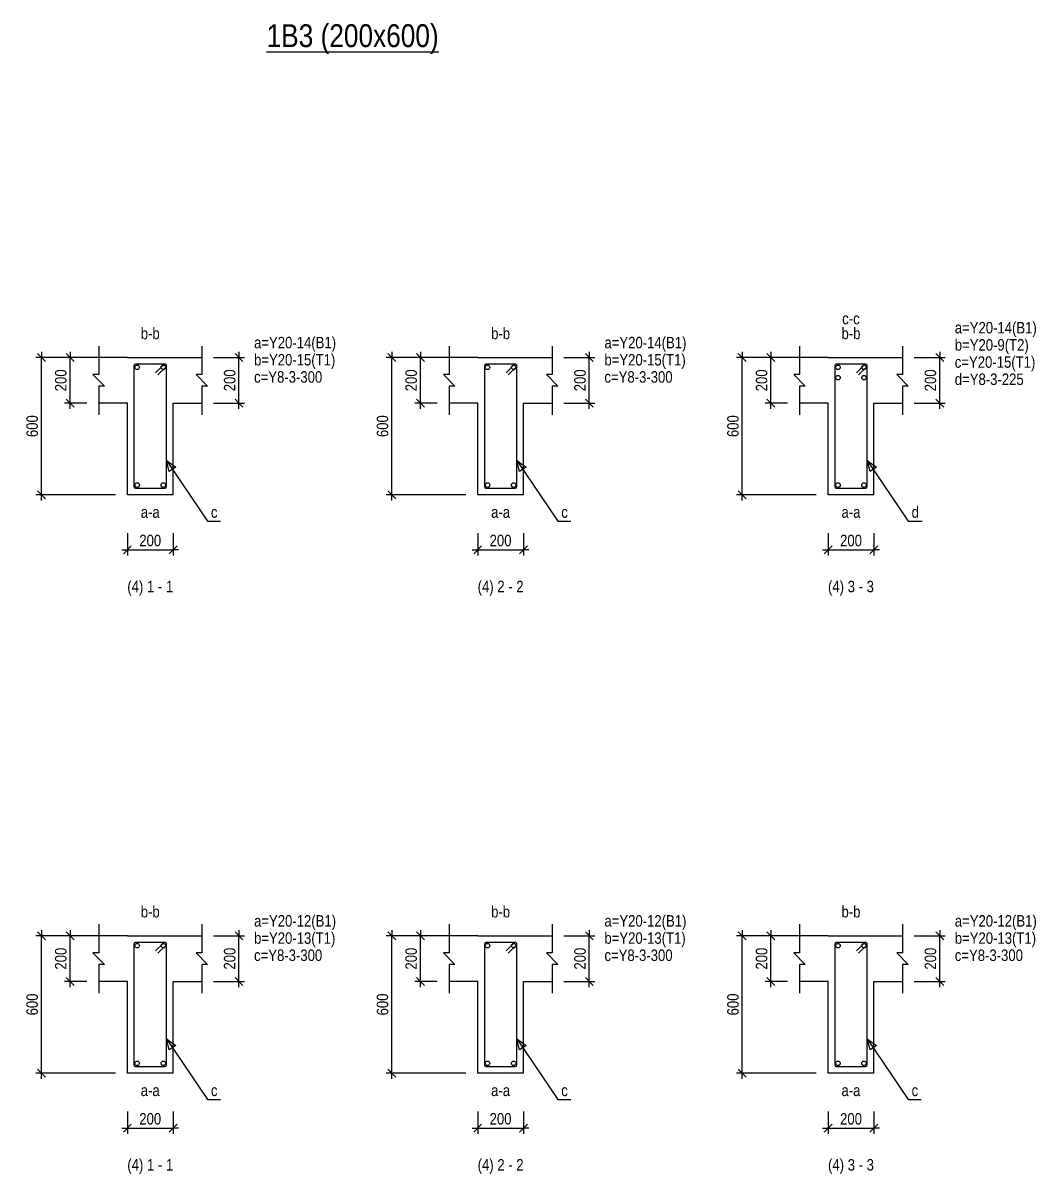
# Model space of a CAD drawing. Extents: x 0 to 206258, y -403073 to 0.
# Drawn here: x 58899 to 67747, y -204444 to -194394 of the extents above; entities that cross this region are included whole.
import ezdxf
from ezdxf.enums import TextEntityAlignment as Align

# ---------------------------------------------------------------- set-up
doc = ezdxf.new("R2010")
doc.units = 0
doc.header["$LTSCALE"] = 1000
for name, color, linetype, true_color in [('Beam Label(D)', 94, 'Continuous', 0x008100), ('Beam Line(D)', 112, 'Continuous', 0x00bd5e), ('Link Label', 94, 'Continuous', 0x008100)]:
    doc.layers.add(name, color=color, linetype=linetype, true_color=true_color)
for name, color, linetype in [('Break Line', 5, 'Continuous'), ('Dimension Line', 5, 'Continuous'), ('Leader Line', 5, 'Continuous'), ('Link Line', 3, 'Continuous'), ('Rebar Label', 6, 'Continuous'), ('Rebar Line', 7, 'Continuous'), ('Section Label', 1, 'Continuous'), ('Top Rebar Label', 6, 'Continuous')]:
    doc.layers.add(name, color=color, linetype=linetype)
doc.styles.add('Beam Label(D)', font='ARIALN.TTF', dxfattribs={"height": 200})
doc.styles.add('Dimension Text', font='ARIALN.TTF', dxfattribs={"height": 100})
doc.styles.add('Link Label', font='ARIALN.TTF', dxfattribs={"height": 100})
doc.styles.add('Rebar Label', font='ARIALN.TTF', dxfattribs={"height": 100})
doc.styles.add('Section Label', font='ARIALN.TTF', dxfattribs={"height": 100})
doc.styles.add('Top Rebar Label', font='ARIALN.TTF', dxfattribs={"height": 100})
doc.dimstyles.new('BEAM', dxfattribs={"dimtxt": 100, "dimasz": 30, "dimexe": 48.3, "dimexo": 103.5, "dimgap": 30, "dimtad": 1, "dimtoh": 1, "dimdec": 1, "dimlfac": 0.5, "dimdsep": 46, "dimtxsty": 'Dimension Text', "dimblk": 'PCDIM_TICK', "dimcen": 0.09, "dimclrd": 5, "dimclre": 5, "dimclrt": 5, "dimadec": 1, "dimazin": 0, "dimtp": 1, "dimtm": 1, "dimtfac": 1, "dimtdec": 4, "dimtofl": 0, "dimtmove": 0, "dimatfit": 3, "dimfxl": 1, "dimtolj": 1, "dimtzin": 0, "dimarcsym": 0})

# ---------------------------------------------------------------- blocks, each defined once
blk = doc.blocks.new('PCDIM_TICK')
at = {"layer": 'Dimension Line', "color": 0, "transparency": 33554687}
for p, q in [((1.15, 1.15), (-1.15, -1.15)), ((1.61, 0), (0, 0))]:
    blk.add_line(p, q, dxfattribs=at)
blk = doc.blocks.new('*U2755')
at = {"layer": 'Dimension Line', "color": 5, "true_color": 0x0000ff, "transparency": 16777216}
for p, q in [((60564, -197314), (60833, -197314)), ((60785, -197714), (60785, -197314)), ((60564, -197714), (60833, -197714))]:
    blk.add_line(p, q, dxfattribs=at)
at = {"layer": 'Dimension Line', "color": 5, "true_color": 0x0000ff, "transparency": 16777216, "xscale": 30, "yscale": 30}
for p, rotation in [((60785, -197314), 89.99999999999447), ((60785, -197714), 269.9999999999834)]:
    blk.add_blockref('PCDIM_TICK', p, dxfattribs=dict(at, rotation=rotation))
at = {"layer": 'Dimension Line', "color": 5, "true_color": 0x0000ff, "transparency": 16777216, "insert": (60755, -197514), "char_height": 100, "width": 182.77, "attachment_point": 8, "rotation": 90, "style": 'Dimension Text'}
blk.add_mtext('200', dxfattribs=at)
blk = doc.blocks.new('*U2756')
at = {"layer": 'Dimension Line', "color": 5, "true_color": 0x0000ff, "transparency": 16777216}
for p, q in [((59457, -197314), (59262, -197314)), ((59310, -197714), (59310, -197314)), ((59457, -197714), (59262, -197714))]:
    blk.add_line(p, q, dxfattribs=at)
at = {"layer": 'Dimension Line', "color": 5, "true_color": 0x0000ff, "transparency": 16777216, "xscale": 30, "yscale": 30}
for p, rotation in [((59310, -197314), 89.99999999999447), ((59310, -197714), 269.9999999999834)]:
    blk.add_blockref('PCDIM_TICK', p, dxfattribs=dict(at, rotation=rotation))
at = {"layer": 'Dimension Line', "color": 5, "true_color": 0x0000ff, "transparency": 16777216, "insert": (59280, -197514), "char_height": 100, "width": 182.77, "attachment_point": 8, "rotation": 90, "style": 'Dimension Text'}
blk.add_mtext('200', dxfattribs=at)
blk = doc.blocks.new('*U2757')
at = {"layer": 'Dimension Line', "color": 5, "true_color": 0x0000ff, "transparency": 16777216}
for p, q in [((59707, -197314), (59012, -197314)), ((59060, -198514), (59060, -197314)), ((59707, -198514), (59012, -198514))]:
    blk.add_line(p, q, dxfattribs=at)
at = {"layer": 'Dimension Line', "color": 5, "true_color": 0x0000ff, "transparency": 16777216, "xscale": 30, "yscale": 30}
for p, rotation in [((59060, -197314), 89.99999999999447), ((59060, -198514), 269.9999999999834)]:
    blk.add_blockref('PCDIM_TICK', p, dxfattribs=dict(at, rotation=rotation))
at = {"layer": 'Dimension Line', "color": 5, "true_color": 0x0000ff, "transparency": 16777216, "insert": (59030, -197914), "char_height": 100, "width": 181.97, "attachment_point": 8, "rotation": 90, "style": 'Dimension Text'}
blk.add_mtext('600', dxfattribs=at)
blk = doc.blocks.new('*U2758')
at = {"layer": 'Dimension Line', "color": 5, "true_color": 0x0000ff, "transparency": 16777216}
for p, q in [((59810, -198848), (59810, -199043)), ((60210, -198848), (60210, -199043)), ((59810, -198994), (60210, -198994))]:
    blk.add_line(p, q, dxfattribs=at)
at = {"layer": 'Dimension Line', "color": 5, "true_color": 0x0000ff, "transparency": 16777216, "xscale": 30, "yscale": 30, "rotation": 180.0000000000004}
blk.add_blockref('PCDIM_TICK', (59810, -198994), dxfattribs=at)
at = {"layer": 'Dimension Line', "color": 5, "true_color": 0x0000ff, "transparency": 16777216, "xscale": 30, "yscale": 30}
blk.add_blockref('PCDIM_TICK', (60210, -198994), dxfattribs=at)
at = {"layer": 'Dimension Line', "color": 5, "true_color": 0x0000ff, "transparency": 16777216, "insert": (60010, -198964), "char_height": 100, "width": 182.77, "attachment_point": 8, "style": 'Dimension Text'}
blk.add_mtext('200', dxfattribs=at)
blk = doc.blocks.new('*U2759')
at = {"layer": 'Dimension Line', "color": 5, "true_color": 0x0000ff, "transparency": 16777216}
for p, q in [((63624, -197314), (63894, -197314)), ((63845, -197714), (63845, -197314)), ((63624, -197714), (63894, -197714))]:
    blk.add_line(p, q, dxfattribs=at)
at = {"layer": 'Dimension Line', "color": 5, "true_color": 0x0000ff, "transparency": 16777216, "xscale": 30, "yscale": 30}
for p, rotation in [((63845, -197314), 89.99999999999447), ((63845, -197714), 269.9999999999834)]:
    blk.add_blockref('PCDIM_TICK', p, dxfattribs=dict(at, rotation=rotation))
at = {"layer": 'Dimension Line', "color": 5, "true_color": 0x0000ff, "transparency": 16777216, "insert": (63815, -197514), "char_height": 100, "width": 182.77, "attachment_point": 8, "rotation": 90, "style": 'Dimension Text'}
blk.add_mtext('200', dxfattribs=at)
blk = doc.blocks.new('*U2760')
at = {"layer": 'Dimension Line', "color": 5, "true_color": 0x0000ff, "transparency": 16777216}
for p, q in [((62517, -197314), (62322, -197314)), ((62370, -197714), (62370, -197314)), ((62517, -197714), (62322, -197714))]:
    blk.add_line(p, q, dxfattribs=at)
at = {"layer": 'Dimension Line', "color": 5, "true_color": 0x0000ff, "transparency": 16777216, "xscale": 30, "yscale": 30}
for p, rotation in [((62370, -197314), 89.99999999999447), ((62370, -197714), 269.9999999999834)]:
    blk.add_blockref('PCDIM_TICK', p, dxfattribs=dict(at, rotation=rotation))
at = {"layer": 'Dimension Line', "color": 5, "true_color": 0x0000ff, "transparency": 16777216, "insert": (62340, -197514), "char_height": 100, "width": 182.77, "attachment_point": 8, "rotation": 90, "style": 'Dimension Text'}
blk.add_mtext('200', dxfattribs=at)
blk = doc.blocks.new('*U2761')
at = {"layer": 'Dimension Line', "color": 5, "true_color": 0x0000ff, "transparency": 16777216}
for p, q in [((62767, -197314), (62072, -197314)), ((62120, -198514), (62120, -197314)), ((62767, -198514), (62072, -198514))]:
    blk.add_line(p, q, dxfattribs=at)
at = {"layer": 'Dimension Line', "color": 5, "true_color": 0x0000ff, "transparency": 16777216, "xscale": 30, "yscale": 30}
for p, rotation in [((62120, -197314), 89.99999999999447), ((62120, -198514), 269.9999999999834)]:
    blk.add_blockref('PCDIM_TICK', p, dxfattribs=dict(at, rotation=rotation))
at = {"layer": 'Dimension Line', "color": 5, "true_color": 0x0000ff, "transparency": 16777216, "insert": (62090, -197914), "char_height": 100, "width": 181.97, "attachment_point": 8, "rotation": 90, "style": 'Dimension Text'}
blk.add_mtext('600', dxfattribs=at)
blk = doc.blocks.new('*U2762')
at = {"layer": 'Dimension Line', "color": 5, "true_color": 0x0000ff, "transparency": 16777216}
for p, q in [((62870, -198848), (62870, -199043)), ((63270, -198848), (63270, -199043)), ((62870, -198994), (63270, -198994))]:
    blk.add_line(p, q, dxfattribs=at)
at = {"layer": 'Dimension Line', "color": 5, "true_color": 0x0000ff, "transparency": 16777216, "xscale": 30, "yscale": 30, "rotation": 180.0000000000004}
blk.add_blockref('PCDIM_TICK', (62870, -198994), dxfattribs=at)
at = {"layer": 'Dimension Line', "color": 5, "true_color": 0x0000ff, "transparency": 16777216, "xscale": 30, "yscale": 30}
blk.add_blockref('PCDIM_TICK', (63270, -198994), dxfattribs=at)
at = {"layer": 'Dimension Line', "color": 5, "true_color": 0x0000ff, "transparency": 16777216, "insert": (63070, -198964), "char_height": 100, "width": 182.77, "attachment_point": 8, "style": 'Dimension Text'}
blk.add_mtext('200', dxfattribs=at)
blk = doc.blocks.new('*U2763')
at = {"layer": 'Dimension Line', "color": 5, "true_color": 0x0000ff, "transparency": 16777216}
for p, q in [((66684, -197314), (66954, -197314)), ((66906, -197714), (66906, -197314)), ((66684, -197714), (66954, -197714))]:
    blk.add_line(p, q, dxfattribs=at)
at = {"layer": 'Dimension Line', "color": 5, "true_color": 0x0000ff, "transparency": 16777216, "xscale": 30, "yscale": 30}
for p, rotation in [((66906, -197314), 89.99999999999447), ((66906, -197714), 269.9999999999834)]:
    blk.add_blockref('PCDIM_TICK', p, dxfattribs=dict(at, rotation=rotation))
at = {"layer": 'Dimension Line', "color": 5, "true_color": 0x0000ff, "transparency": 16777216, "insert": (66876, -197514), "char_height": 100, "width": 182.77, "attachment_point": 8, "rotation": 90, "style": 'Dimension Text'}
blk.add_mtext('200', dxfattribs=at)
blk = doc.blocks.new('*U2764')
at = {"layer": 'Dimension Line', "color": 5, "true_color": 0x0000ff, "transparency": 16777216}
for p, q in [((65577, -197314), (65382, -197314)), ((65431, -197714), (65431, -197314)), ((65577, -197714), (65382, -197714))]:
    blk.add_line(p, q, dxfattribs=at)
at = {"layer": 'Dimension Line', "color": 5, "true_color": 0x0000ff, "transparency": 16777216, "xscale": 30, "yscale": 30}
for p, rotation in [((65431, -197314), 89.99999999999447), ((65431, -197714), 269.9999999999834)]:
    blk.add_blockref('PCDIM_TICK', p, dxfattribs=dict(at, rotation=rotation))
at = {"layer": 'Dimension Line', "color": 5, "true_color": 0x0000ff, "transparency": 16777216, "insert": (65401, -197514), "char_height": 100, "width": 182.77, "attachment_point": 8, "rotation": 90, "style": 'Dimension Text'}
blk.add_mtext('200', dxfattribs=at)
blk = doc.blocks.new('*U2765')
at = {"layer": 'Dimension Line', "color": 5, "true_color": 0x0000ff, "transparency": 16777216}
for p, q in [((65827, -197314), (65132, -197314)), ((65181, -198514), (65181, -197314)), ((65827, -198514), (65132, -198514))]:
    blk.add_line(p, q, dxfattribs=at)
at = {"layer": 'Dimension Line', "color": 5, "true_color": 0x0000ff, "transparency": 16777216, "xscale": 30, "yscale": 30}
for p, rotation in [((65181, -197314), 89.99999999999447), ((65181, -198514), 269.9999999999834)]:
    blk.add_blockref('PCDIM_TICK', p, dxfattribs=dict(at, rotation=rotation))
at = {"layer": 'Dimension Line', "color": 5, "true_color": 0x0000ff, "transparency": 16777216, "insert": (65151, -197914), "char_height": 100, "width": 181.97, "attachment_point": 8, "rotation": 90, "style": 'Dimension Text'}
blk.add_mtext('600', dxfattribs=at)
blk = doc.blocks.new('*U2766')
at = {"layer": 'Dimension Line', "color": 5, "true_color": 0x0000ff, "transparency": 16777216}
for p, q in [((65931, -198848), (65931, -199043)), ((66331, -198848), (66331, -199043)), ((65931, -198994), (66331, -198994))]:
    blk.add_line(p, q, dxfattribs=at)
at = {"layer": 'Dimension Line', "color": 5, "true_color": 0x0000ff, "transparency": 16777216, "xscale": 30, "yscale": 30, "rotation": 180.0000000000004}
blk.add_blockref('PCDIM_TICK', (65931, -198994), dxfattribs=at)
at = {"layer": 'Dimension Line', "color": 5, "true_color": 0x0000ff, "transparency": 16777216, "xscale": 30, "yscale": 30}
blk.add_blockref('PCDIM_TICK', (66331, -198994), dxfattribs=at)
at = {"layer": 'Dimension Line', "color": 5, "true_color": 0x0000ff, "transparency": 16777216, "insert": (66131, -198964), "char_height": 100, "width": 182.77, "attachment_point": 8, "style": 'Dimension Text'}
blk.add_mtext('200', dxfattribs=at)
blk = doc.blocks.new('*U2809')
at = {"layer": 'Dimension Line', "color": 5, "true_color": 0x0000ff, "transparency": 16777216}
for p, q in [((60564, -202364), (60833, -202364)), ((60785, -202764), (60785, -202364)), ((60564, -202764), (60833, -202764))]:
    blk.add_line(p, q, dxfattribs=at)
at = {"layer": 'Dimension Line', "color": 5, "true_color": 0x0000ff, "transparency": 16777216, "xscale": 30, "yscale": 30}
for p, rotation in [((60785, -202364), 89.99999999999447), ((60785, -202764), 269.9999999999834)]:
    blk.add_blockref('PCDIM_TICK', p, dxfattribs=dict(at, rotation=rotation))
at = {"layer": 'Dimension Line', "color": 5, "true_color": 0x0000ff, "transparency": 16777216, "insert": (60755, -202564), "char_height": 100, "width": 182.77, "attachment_point": 8, "rotation": 90, "style": 'Dimension Text'}
blk.add_mtext('200', dxfattribs=at)
blk = doc.blocks.new('*U2810')
at = {"layer": 'Dimension Line', "color": 5, "true_color": 0x0000ff, "transparency": 16777216}
for p, q in [((59457, -202364), (59262, -202364)), ((59310, -202764), (59310, -202364)), ((59457, -202764), (59262, -202764))]:
    blk.add_line(p, q, dxfattribs=at)
at = {"layer": 'Dimension Line', "color": 5, "true_color": 0x0000ff, "transparency": 16777216, "xscale": 30, "yscale": 30}
for p, rotation in [((59310, -202364), 89.99999999999447), ((59310, -202764), 269.9999999999834)]:
    blk.add_blockref('PCDIM_TICK', p, dxfattribs=dict(at, rotation=rotation))
at = {"layer": 'Dimension Line', "color": 5, "true_color": 0x0000ff, "transparency": 16777216, "insert": (59280, -202564), "char_height": 100, "width": 182.77, "attachment_point": 8, "rotation": 90, "style": 'Dimension Text'}
blk.add_mtext('200', dxfattribs=at)
blk = doc.blocks.new('*U2811')
at = {"layer": 'Dimension Line', "color": 5, "true_color": 0x0000ff, "transparency": 16777216}
for p, q in [((59707, -202364), (59012, -202364)), ((59060, -203564), (59060, -202364)), ((59707, -203564), (59012, -203564))]:
    blk.add_line(p, q, dxfattribs=at)
at = {"layer": 'Dimension Line', "color": 5, "true_color": 0x0000ff, "transparency": 16777216, "xscale": 30, "yscale": 30}
for p, rotation in [((59060, -202364), 89.99999999999447), ((59060, -203564), 269.9999999999834)]:
    blk.add_blockref('PCDIM_TICK', p, dxfattribs=dict(at, rotation=rotation))
at = {"layer": 'Dimension Line', "color": 5, "true_color": 0x0000ff, "transparency": 16777216, "insert": (59030, -202964), "char_height": 100, "width": 181.97, "attachment_point": 8, "rotation": 90, "style": 'Dimension Text'}
blk.add_mtext('600', dxfattribs=at)
blk = doc.blocks.new('*U2812')
at = {"layer": 'Dimension Line', "color": 5, "true_color": 0x0000ff, "transparency": 16777216}
for p, q in [((59810, -203898), (59810, -204093)), ((60210, -203898), (60210, -204093)), ((59810, -204044), (60210, -204044))]:
    blk.add_line(p, q, dxfattribs=at)
at = {"layer": 'Dimension Line', "color": 5, "true_color": 0x0000ff, "transparency": 16777216, "xscale": 30, "yscale": 30, "rotation": 180.0000000000004}
blk.add_blockref('PCDIM_TICK', (59810, -204044), dxfattribs=at)
at = {"layer": 'Dimension Line', "color": 5, "true_color": 0x0000ff, "transparency": 16777216, "xscale": 30, "yscale": 30}
blk.add_blockref('PCDIM_TICK', (60210, -204044), dxfattribs=at)
at = {"layer": 'Dimension Line', "color": 5, "true_color": 0x0000ff, "transparency": 16777216, "insert": (60010, -204014), "char_height": 100, "width": 182.77, "attachment_point": 8, "style": 'Dimension Text'}
blk.add_mtext('200', dxfattribs=at)
blk = doc.blocks.new('*U2813')
at = {"layer": 'Dimension Line', "color": 5, "true_color": 0x0000ff, "transparency": 16777216}
for p, q in [((63624, -202364), (63894, -202364)), ((63845, -202764), (63845, -202364)), ((63624, -202764), (63894, -202764))]:
    blk.add_line(p, q, dxfattribs=at)
at = {"layer": 'Dimension Line', "color": 5, "true_color": 0x0000ff, "transparency": 16777216, "xscale": 30, "yscale": 30}
for p, rotation in [((63845, -202364), 89.99999999999447), ((63845, -202764), 269.9999999999834)]:
    blk.add_blockref('PCDIM_TICK', p, dxfattribs=dict(at, rotation=rotation))
at = {"layer": 'Dimension Line', "color": 5, "true_color": 0x0000ff, "transparency": 16777216, "insert": (63815, -202564), "char_height": 100, "width": 182.77, "attachment_point": 8, "rotation": 90, "style": 'Dimension Text'}
blk.add_mtext('200', dxfattribs=at)
blk = doc.blocks.new('*U2814')
at = {"layer": 'Dimension Line', "color": 5, "true_color": 0x0000ff, "transparency": 16777216}
for p, q in [((62517, -202364), (62322, -202364)), ((62370, -202764), (62370, -202364)), ((62517, -202764), (62322, -202764))]:
    blk.add_line(p, q, dxfattribs=at)
at = {"layer": 'Dimension Line', "color": 5, "true_color": 0x0000ff, "transparency": 16777216, "xscale": 30, "yscale": 30}
for p, rotation in [((62370, -202364), 89.99999999999447), ((62370, -202764), 269.9999999999834)]:
    blk.add_blockref('PCDIM_TICK', p, dxfattribs=dict(at, rotation=rotation))
at = {"layer": 'Dimension Line', "color": 5, "true_color": 0x0000ff, "transparency": 16777216, "insert": (62340, -202564), "char_height": 100, "width": 182.77, "attachment_point": 8, "rotation": 90, "style": 'Dimension Text'}
blk.add_mtext('200', dxfattribs=at)
blk = doc.blocks.new('*U2815')
at = {"layer": 'Dimension Line', "color": 5, "true_color": 0x0000ff, "transparency": 16777216}
for p, q in [((62767, -202364), (62072, -202364)), ((62120, -203564), (62120, -202364)), ((62767, -203564), (62072, -203564))]:
    blk.add_line(p, q, dxfattribs=at)
at = {"layer": 'Dimension Line', "color": 5, "true_color": 0x0000ff, "transparency": 16777216, "xscale": 30, "yscale": 30}
for p, rotation in [((62120, -202364), 89.99999999999447), ((62120, -203564), 269.9999999999834)]:
    blk.add_blockref('PCDIM_TICK', p, dxfattribs=dict(at, rotation=rotation))
at = {"layer": 'Dimension Line', "color": 5, "true_color": 0x0000ff, "transparency": 16777216, "insert": (62090, -202964), "char_height": 100, "width": 181.97, "attachment_point": 8, "rotation": 90, "style": 'Dimension Text'}
blk.add_mtext('600', dxfattribs=at)
blk = doc.blocks.new('*U2816')
at = {"layer": 'Dimension Line', "color": 5, "true_color": 0x0000ff, "transparency": 16777216}
for p, q in [((62870, -203898), (62870, -204093)), ((63270, -203898), (63270, -204093)), ((62870, -204044), (63270, -204044))]:
    blk.add_line(p, q, dxfattribs=at)
at = {"layer": 'Dimension Line', "color": 5, "true_color": 0x0000ff, "transparency": 16777216, "xscale": 30, "yscale": 30, "rotation": 180.0000000000004}
blk.add_blockref('PCDIM_TICK', (62870, -204044), dxfattribs=at)
at = {"layer": 'Dimension Line', "color": 5, "true_color": 0x0000ff, "transparency": 16777216, "xscale": 30, "yscale": 30}
blk.add_blockref('PCDIM_TICK', (63270, -204044), dxfattribs=at)
at = {"layer": 'Dimension Line', "color": 5, "true_color": 0x0000ff, "transparency": 16777216, "insert": (63070, -204014), "char_height": 100, "width": 182.77, "attachment_point": 8, "style": 'Dimension Text'}
blk.add_mtext('200', dxfattribs=at)
blk = doc.blocks.new('*U2817')
at = {"layer": 'Dimension Line', "color": 5, "true_color": 0x0000ff, "transparency": 16777216}
for p, q in [((66684, -202364), (66954, -202364)), ((66906, -202764), (66906, -202364)), ((66684, -202764), (66954, -202764))]:
    blk.add_line(p, q, dxfattribs=at)
at = {"layer": 'Dimension Line', "color": 5, "true_color": 0x0000ff, "transparency": 16777216, "xscale": 30, "yscale": 30}
for p, rotation in [((66906, -202364), 89.99999999999447), ((66906, -202764), 269.9999999999834)]:
    blk.add_blockref('PCDIM_TICK', p, dxfattribs=dict(at, rotation=rotation))
at = {"layer": 'Dimension Line', "color": 5, "true_color": 0x0000ff, "transparency": 16777216, "insert": (66876, -202564), "char_height": 100, "width": 182.77, "attachment_point": 8, "rotation": 90, "style": 'Dimension Text'}
blk.add_mtext('200', dxfattribs=at)
blk = doc.blocks.new('*U2818')
at = {"layer": 'Dimension Line', "color": 5, "true_color": 0x0000ff, "transparency": 16777216}
for p, q in [((65577, -202364), (65382, -202364)), ((65431, -202764), (65431, -202364)), ((65577, -202764), (65382, -202764))]:
    blk.add_line(p, q, dxfattribs=at)
at = {"layer": 'Dimension Line', "color": 5, "true_color": 0x0000ff, "transparency": 16777216, "xscale": 30, "yscale": 30}
for p, rotation in [((65431, -202364), 89.99999999999447), ((65431, -202764), 269.9999999999834)]:
    blk.add_blockref('PCDIM_TICK', p, dxfattribs=dict(at, rotation=rotation))
at = {"layer": 'Dimension Line', "color": 5, "true_color": 0x0000ff, "transparency": 16777216, "insert": (65401, -202564), "char_height": 100, "width": 182.77, "attachment_point": 8, "rotation": 90, "style": 'Dimension Text'}
blk.add_mtext('200', dxfattribs=at)
blk = doc.blocks.new('*U2819')
at = {"layer": 'Dimension Line', "color": 5, "true_color": 0x0000ff, "transparency": 16777216}
for p, q in [((65827, -202364), (65132, -202364)), ((65181, -203564), (65181, -202364)), ((65827, -203564), (65132, -203564))]:
    blk.add_line(p, q, dxfattribs=at)
at = {"layer": 'Dimension Line', "color": 5, "true_color": 0x0000ff, "transparency": 16777216, "xscale": 30, "yscale": 30}
for p, rotation in [((65181, -202364), 89.99999999999447), ((65181, -203564), 269.9999999999834)]:
    blk.add_blockref('PCDIM_TICK', p, dxfattribs=dict(at, rotation=rotation))
at = {"layer": 'Dimension Line', "color": 5, "true_color": 0x0000ff, "transparency": 16777216, "insert": (65151, -202964), "char_height": 100, "width": 181.97, "attachment_point": 8, "rotation": 90, "style": 'Dimension Text'}
blk.add_mtext('600', dxfattribs=at)
blk = doc.blocks.new('*U2820')
at = {"layer": 'Dimension Line', "color": 5, "true_color": 0x0000ff, "transparency": 16777216}
for p, q in [((65931, -203898), (65931, -204093)), ((66331, -203898), (66331, -204093)), ((65931, -204044), (66331, -204044))]:
    blk.add_line(p, q, dxfattribs=at)
at = {"layer": 'Dimension Line', "color": 5, "true_color": 0x0000ff, "transparency": 16777216, "xscale": 30, "yscale": 30, "rotation": 180.0000000000004}
blk.add_blockref('PCDIM_TICK', (65931, -204044), dxfattribs=at)
at = {"layer": 'Dimension Line', "color": 5, "true_color": 0x0000ff, "transparency": 16777216, "xscale": 30, "yscale": 30}
blk.add_blockref('PCDIM_TICK', (66331, -204044), dxfattribs=at)
at = {"layer": 'Dimension Line', "color": 5, "true_color": 0x0000ff, "transparency": 16777216, "insert": (66131, -204014), "char_height": 100, "width": 182.77, "attachment_point": 8, "style": 'Dimension Text'}
blk.add_mtext('200', dxfattribs=at)

msp = doc.modelspace()

# ---------------------------------------------------------------- linework, layer by layer
at = {"layer": 'Beam Line(D)', "transparency": 33554687}
for points in [[(59810.056, -197314.284), (59560.056, -197314.284)], [(59810.056, -197314.284), (60210.056, -197314.284)], [(59810.056, -197314.284), (59810.056, -197314.284)], [(60210.056, -197314.284), (60210.056, -197314.284)], [(60210.056, -197314.284), (60460.056, -197314.284)], [(62870.295, -197314.284), (62620.295, -197314.284)], [(62870.295, -197314.284), (63270.295, -197314.284)], [(62870.295, -197314.284), (62870.295, -197314.284)], [(63270.295, -197314.284), (63270.295, -197314.284)], [(63270.295, -197314.284), (63520.295, -197314.284)], [(65930.533, -197314.284), (65680.533, -197314.284)], [(65930.533, -197314.284), (66330.533, -197314.284)], [(65930.533, -197314.284), (65930.533, -197314.284)], [(66330.533, -197314.284), (66330.533, -197314.284)], [(66330.533, -197314.284), (66580.533, -197314.284)], [(60210.056, -198514.284), (59810.056, -198514.284), (59810.056, -197714.284), (59560.056, -197714.284)], [(60210.056, -198514.284), (60210.056, -197714.284), (60460.056, -197714.284)], [(63270.295, -198514.284), (62870.295, -198514.284), (62870.295, -197714.284), (62620.295, -197714.284)], [(63270.295, -198514.284), (63270.295, -197714.284), (63520.295, -197714.284)], [(66330.533, -198514.284), (65930.533, -198514.284), (65930.533, -197714.284), (65680.533, -197714.284)], [(66330.533, -198514.284), (66330.533, -197714.284), (66580.533, -197714.284)], [(59810.055, -202364.284), (59560.055, -202364.284)], [(59810.055, -202364.284), (60210.055, -202364.284)], [(59810.055, -202364.284), (59810.055, -202364.284)], [(60210.055, -202364.284), (60210.055, -202364.284)], [(60210.055, -202364.284), (60460.055, -202364.284)], [(62870.294, -202364.284), (62620.294, -202364.284)], [(62870.294, -202364.284), (63270.294, -202364.284)], [(62870.294, -202364.284), (62870.294, -202364.284)], [(63270.294, -202364.284), (63270.294, -202364.284)], [(63270.294, -202364.284), (63520.294, -202364.284)], [(65930.532, -202364.284), (65680.532, -202364.284)], [(65930.532, -202364.284), (66330.532, -202364.284)], [(65930.532, -202364.284), (65930.532, -202364.284)], [(66330.532, -202364.284), (66330.532, -202364.284)], [(66330.532, -202364.284), (66580.532, -202364.284)], [(60210.055, -203564.284), (59810.055, -203564.284), (59810.055, -202764.284), (59560.055, -202764.284)], [(60210.055, -203564.284), (60210.055, -202764.284), (60460.055, -202764.284)], [(63270.294, -203564.284), (62870.294, -203564.284), (62870.294, -202764.284), (62620.294, -202764.284)], [(63270.294, -203564.284), (63270.294, -202764.284), (63520.294, -202764.284)], [(66330.532, -203564.284), (65930.532, -203564.284), (65930.532, -202764.284), (65680.532, -202764.284)], [(66330.532, -203564.284), (66330.532, -202764.284), (66580.532, -202764.284)]]:
    msp.add_lwpolyline(points, dxfattribs=at)
at = {"layer": 'Break Line', "transparency": 33554687}
for points in [[(59560.056, -197214.284), (59560.056, -197464.284), (59510.056, -197464.284), (59610.056, -197564.284), (59560.056, -197564.284), (59560.056, -197814.284)], [(60460.056, -197214.284), (60460.056, -197464.284), (60410.056, -197464.284), (60510.056, -197564.284), (60460.056, -197564.284), (60460.056, -197814.284)], [(62620.295, -197214.284), (62620.295, -197464.284), (62570.295, -197464.284), (62670.295, -197564.284), (62620.295, -197564.284), (62620.295, -197814.284)], [(63520.295, -197214.284), (63520.295, -197464.284), (63470.295, -197464.284), (63570.295, -197564.284), (63520.295, -197564.284), (63520.295, -197814.284)], [(65680.533, -197214.284), (65680.533, -197464.284), (65630.533, -197464.284), (65730.533, -197564.284), (65680.533, -197564.284), (65680.533, -197814.284)], [(66580.533, -197214.284), (66580.533, -197464.284), (66530.533, -197464.284), (66630.533, -197564.284), (66580.533, -197564.284), (66580.533, -197814.284)], [(59560.055, -202264.284), (59560.055, -202514.284), (59510.055, -202514.284), (59610.055, -202614.284), (59560.055, -202614.284), (59560.055, -202864.284)], [(60460.055, -202264.284), (60460.055, -202514.284), (60410.055, -202514.284), (60510.055, -202614.284), (60460.055, -202614.284), (60460.055, -202864.284)], [(62620.294, -202264.284), (62620.294, -202514.284), (62570.294, -202514.284), (62670.294, -202614.284), (62620.294, -202614.284), (62620.294, -202864.284)], [(63520.294, -202264.284), (63520.294, -202514.284), (63470.294, -202514.284), (63570.294, -202614.284), (63520.294, -202614.284), (63520.294, -202864.284)], [(65680.532, -202264.284), (65680.532, -202514.284), (65630.532, -202514.284), (65730.532, -202614.284), (65680.532, -202614.284), (65680.532, -202864.284)], [(66580.532, -202264.284), (66580.532, -202514.284), (66530.532, -202514.284), (66630.532, -202614.284), (66580.532, -202614.284), (66580.532, -202864.284)]]:
    msp.add_lwpolyline(points, dxfattribs=at)
at = {"layer": 'Leader Line', "transparency": 33554687}
for points in [[(60232.996, -198273.007), (60176.312, -198311.296), (60152.055, -198214.282), (60232.996, -198273.007)], [(60152.055, -198214.282), (60510.056, -198744.284), (60623.186, -198744.284)], [(63293.236, -198273.01), (63236.552, -198311.298), (63212.296, -198214.285), (63293.236, -198273.01)], [(63212.296, -198214.285), (63570.295, -198744.284), (63683.424, -198744.284)], [(66353.475, -198273.009), (66296.79, -198311.298), (66272.534, -198214.284), (66353.475, -198273.009)], [(66272.534, -198214.284), (66630.533, -198744.284), (66751.345, -198744.284)], [(60232.995, -203323.008), (60176.311, -203361.297), (60152.054, -203264.283), (60232.995, -203323.008)], [(60152.054, -203264.283), (60510.055, -203794.284), (60623.184, -203794.284)], [(63293.234, -203323.009), (63236.55, -203361.297), (63212.294, -203264.284), (63293.234, -203323.009)], [(63212.294, -203264.284), (63570.294, -203794.284), (63683.423, -203794.284)], [(66353.473, -203323.008), (66296.788, -203361.297), (66272.532, -203264.283), (66353.473, -203323.008)], [(66272.532, -203264.283), (66630.532, -203794.284), (66743.661, -203794.284)]]:
    msp.add_lwpolyline(points, dxfattribs=at)
at = {"layer": 'Link Line', "transparency": 33554687}
for points in [[(60077.245, -197466.894), (60147.956, -197396.183, 0.668178638), (60138.056, -197372.284), (59882.056, -197372.284, 0.414213562), (59868.056, -197386.284), (59868.056, -198442.284, 0.414213562), (59882.056, -198456.284), (60138.056, -198456.284, 0.414213562), (60152.056, -198442.284), (60152.056, -197386.284, 0.668178638), (60128.157, -197376.384), (60057.446, -197447.095)], [(63137.484, -197466.894), (63208.194, -197396.183, 0.668178638), (63198.295, -197372.284), (62942.295, -197372.284, 0.414213562), (62928.295, -197386.284), (62928.295, -198442.284, 0.414213562), (62942.295, -198456.284), (63198.295, -198456.284, 0.414213562), (63212.295, -198442.284), (63212.295, -197386.284, 0.668178638), (63188.395, -197376.384), (63117.685, -197447.095)], [(66197.722, -197466.894), (66268.433, -197396.183, 0.668178638), (66258.533, -197372.284), (66002.533, -197372.284, 0.414213562), (65988.533, -197386.284), (65988.533, -198442.284, 0.414213562), (66002.533, -198456.284), (66258.533, -198456.284, 0.414213562), (66272.533, -198442.284), (66272.533, -197386.284, 0.668178638), (66248.634, -197376.384), (66177.923, -197447.095)], [(60077.244, -202516.894), (60147.954, -202446.183, 0.668178638), (60138.055, -202422.284), (59882.055, -202422.284, 0.414213562), (59868.055, -202436.284), (59868.055, -203492.284, 0.414213562), (59882.055, -203506.284), (60138.055, -203506.284, 0.414213562), (60152.055, -203492.284), (60152.055, -202436.284, 0.668178638), (60128.155, -202426.384), (60057.445, -202497.095)], [(63137.482, -202516.894), (63208.193, -202446.183, 0.668178638), (63198.294, -202422.284), (62942.294, -202422.284, 0.414213562), (62928.294, -202436.284), (62928.294, -203492.284, 0.414213562), (62942.294, -203506.284), (63198.294, -203506.284, 0.414213562), (63212.294, -203492.284), (63212.294, -202436.284, 0.668178638), (63188.394, -202426.384), (63117.683, -202497.095)], [(66197.721, -202516.894), (66268.432, -202446.183, 0.668178638), (66258.532, -202422.284), (66002.532, -202422.284, 0.414213562), (65988.532, -202436.284), (65988.532, -203492.284, 0.414213562), (66002.532, -203506.284), (66258.532, -203506.284, 0.414213562), (66272.532, -203492.284), (66272.532, -202436.284, 0.668178638), (66248.633, -202426.384), (66177.922, -202497.095)]]:
    msp.add_lwpolyline(points, format="xyb", dxfattribs=at)
at = {"layer": 'Rebar Line', "transparency": 33554687}
for centre in [(59896.056, -197400.284), (60124.056, -197400.284), (62956.295, -197400.284), (63184.295, -197400.284), (66016.533, -197400.284), (66244.533, -197400.284), (66016.533, -197490.284), (66244.533, -197490.284), (59896.056, -198428.284), (60124.056, -198428.284), (62956.295, -198428.284), (63184.295, -198428.284), (66016.533, -198428.284), (66244.533, -198428.284), (59896.055, -202450.284), (60124.055, -202450.284), (62956.294, -202450.284), (63184.294, -202450.284), (66016.532, -202450.284), (66244.532, -202450.284), (59896.055, -203478.284), (60124.055, -203478.284), (62956.294, -203478.284), (63184.294, -203478.284), (66016.532, -203478.284), (66244.532, -203478.284)]:
    msp.add_circle(centre, 20, dxfattribs=at)

# ---------------------------------------------------------------- texts
at = {"layer": 'Beam Label(D)', "transparency": 33554687, "style": 'Beam Label(D)'}
msp.add_text('%%U1B3 (200x600)', height=200, dxfattribs=at).set_placement((61777.964, -194404.284), align=Align.TOP_CENTER)
at = {"layer": 'Link Label', "transparency": 33554687, "style": 'Link Label'}
for s, p in [(' c=Y8-3-300', (60885.056, -197534.284)), (' c=Y8-3-300', (63945.295, -197534.284)), (' d=Y8-3-225', (67005.533, -197554.284)), ('c', (60540.056, -198714.284)), ('c', (63600.295, -198714.284)), ('d', (66660.533, -198714.284)), (' c=Y8-3-300', (60885.055, -202584.284)), (' c=Y8-3-300', (63945.294, -202584.284)), (' c=Y8-3-300', (67005.532, -202584.284)), ('c', (60540.055, -203764.284)), ('c', (63600.294, -203764.284)), ('c', (66660.532, -203764.284))]:
    msp.add_text(s, height=100, dxfattribs=at).set_placement(p)
at = {"layer": 'Rebar Label', "transparency": 33554687, "style": 'Rebar Label'}
for s, p in [('c-c', (66130.533, -197054.284)), ('b-b', (60010.056, -197184.284)), ('b-b', (63070.295, -197184.284)), ('b-b', (66130.533, -197184.284)), ('a-a', (60010.056, -198744.284)), ('a-a', (63070.295, -198744.284)), ('a-a', (66130.533, -198744.284)), ('b-b', (60010.055, -202234.284)), ('b-b', (63070.294, -202234.284)), ('b-b', (66130.532, -202234.284)), ('a-a', (60010.055, -203794.284)), ('a-a', (63070.294, -203794.284)), ('a-a', (66130.532, -203794.284))]:
    msp.add_text(s, height=100, dxfattribs=at).set_placement(p, align=Align.BOTTOM_CENTER)
for s, p in [(' a=Y20-14(B1)', (67005.533, -197104.284)), (' a=Y20-14(B1)', (60885.056, -197234.284)), (' a=Y20-14(B1)', (63945.295, -197234.284)), (' a=Y20-12(B1)', (60885.055, -202284.284)), (' a=Y20-12(B1)', (63945.294, -202284.284)), (' a=Y20-12(B1)', (67005.532, -202284.284))]:
    msp.add_text(s, height=100, dxfattribs=at).set_placement(p)
at = {"layer": 'Section Label', "transparency": 33554687, "style": 'Section Label'}
for s, p in [('(4) 1 - 1', (60010.056, -199394.284)), ('(4) 2 - 2', (63070.295, -199394.284)), ('(4) 3 - 3', (66130.533, -199394.284)), ('(4) 1 - 1', (60010.055, -204444.284)), ('(4) 2 - 2', (63070.294, -204444.284)), ('(4) 3 - 3', (66130.532, -204444.284))]:
    msp.add_text(s, height=100, dxfattribs=at).set_placement(p, align=Align.BOTTOM_CENTER)
at = {"layer": 'Top Rebar Label', "transparency": 33554687, "style": 'Top Rebar Label'}
for s, p in [(' b=Y20-9(T2)', (67005.533, -197254.284)), (' b=Y20-15(T1)', (60885.056, -197384.284)), (' b=Y20-15(T1)', (63945.295, -197384.284)), (' c=Y20-15(T1)', (67005.533, -197404.284)), (' b=Y20-13(T1)', (60885.055, -202434.284)), (' b=Y20-13(T1)', (63945.294, -202434.284)), (' b=Y20-13(T1)', (67005.532, -202434.284))]:
    msp.add_text(s, height=100, dxfattribs=at).set_placement(p)

# ---------------------------------------------------------------- dimensions: what is measured, and where the dimension line sits
at = {"layer": 'Dimension Line', "transparency": 33554687}
for base, p1, p2, text, picture, middle in [((59060.056, -197914.284), (59810.056, -198514.284), (59810.056, -197314.284), '600', '*U2757', (59060.056, -197914.284)), ((59310.056, -197514.284), (59560.056, -197714.284), (59560.056, -197314.284), '200', '*U2756', (59310.056, -197514.284)), ((60785.056, -197514.284), (60460.056, -197714.284), (60460.056, -197314.284), '200', '*U2755', (60785.056, -197514.284)), ((62120.295, -197914.284), (62870.295, -198514.284), (62870.295, -197314.284), '600', '*U2761', (62120.295, -197914.284)), ((62370.295, -197514.284), (62620.295, -197714.284), (62620.295, -197314.284), '200', '*U2760', (62370.295, -197514.284)), ((63845.295, -197514.284), (63520.295, -197714.284), (63520.295, -197314.284), '200', '*U2759', (63845.295, -197514.284)), ((65180.533, -197914.284), (65930.533, -198514.284), (65930.533, -197314.284), '600', '*U2765', (65180.533, -197914.284)), ((65430.533, -197514.284), (65680.533, -197714.284), (65680.533, -197314.284), '200', '*U2764', (65430.533, -197514.284)), ((66905.533, -197514.284), (66580.533, -197714.284), (66580.533, -197314.284), '200', '*U2763', (66905.533, -197514.284)), ((59060.055, -202964.284), (59810.055, -203564.284), (59810.055, -202364.284), '600', '*U2811', (59060.055, -202964.284)), ((59310.055, -202564.284), (59560.055, -202764.284), (59560.055, -202364.284), '200', '*U2810', (59310.055, -202564.284)), ((60785.055, -202564.284), (60460.055, -202764.284), (60460.055, -202364.284), '200', '*U2809', (60785.055, -202564.284)), ((62120.294, -202964.284), (62870.294, -203564.284), (62870.294, -202364.284), '600', '*U2815', (62120.294, -202964.284)), ((62370.294, -202564.284), (62620.294, -202764.284), (62620.294, -202364.284), '200', '*U2814', (62370.294, -202564.284)), ((63845.294, -202564.284), (63520.294, -202764.284), (63520.294, -202364.284), '200', '*U2813', (63845.294, -202564.284)), ((65180.532, -202964.284), (65930.532, -203564.284), (65930.532, -202364.284), '600', '*U2819', (65180.532, -202964.284)), ((65430.532, -202564.284), (65680.532, -202764.284), (65680.532, -202364.284), '200', '*U2818', (65430.532, -202564.284)), ((66905.532, -202564.284), (66580.532, -202764.284), (66580.532, -202364.284), '200', '*U2817', (66905.532, -202564.284))]:
    dim = msp.add_linear_dim(base=base, p1=p1, p2=p2, angle=90, text=text, dimstyle='BEAM', override={"dimscale": 1, "dimtxt": 100, "dimasz": 30, "dimexe": 48.3, "dimexo": 103.5, "dimgap": 30, "dimtad": 1, "dimtih": 0, "dimdec": 1, "dimlfac": 0.5, "dimzin": 8, "dimlunit": 2, "dimpost": '', "dimtxsty": 'Dimension Text', "dimblk": 'PCDIM_TICK', "dimse1": 0, "dimse2": 0, "dimsd2": 0, "dimclrd": 5, "dimclre": 5, "dimclrt": 5, "dimaunit": 0, "dimadec": 1, "dimazin": 0, "dimtol": 0, "dimtp": 1, "dimtm": 1, "dimtmove": 0}, dxfattribs=at)
    dim.commit()
    dim.dimension.update_dxf_attribs({"geometry": picture, "text_midpoint": middle})
for base, p1, p2, picture, middle in [((60010.056, -198994.284), (59810.056, -198744.284), (60210.056, -198744.284), '*U2758', (60010.056, -198994.284)), ((63070.295, -198994.284), (62870.295, -198744.284), (63270.295, -198744.284), '*U2762', (63070.295, -198994.284)), ((66130.533, -198994.284), (65930.533, -198744.284), (66330.533, -198744.284), '*U2766', (66130.533, -198994.284)), ((60010.055, -204044.284), (59810.055, -203794.284), (60210.055, -203794.284), '*U2812', (60010.055, -204044.284)), ((63070.294, -204044.284), (62870.294, -203794.284), (63270.294, -203794.284), '*U2816', (63070.294, -204044.284)), ((66130.532, -204044.284), (65930.532, -203794.284), (66330.532, -203794.284), '*U2820', (66130.532, -204044.284))]:
    dim = msp.add_linear_dim(base=base, p1=p1, p2=p2, text='200', dimstyle='BEAM', override={"dimscale": 1, "dimtxt": 100, "dimasz": 30, "dimexe": 48.3, "dimexo": 103.5, "dimgap": 30, "dimtad": 1, "dimtih": 0, "dimdec": 1, "dimlfac": 0.5, "dimzin": 8, "dimlunit": 2, "dimpost": '', "dimtxsty": 'Dimension Text', "dimblk": 'PCDIM_TICK', "dimse1": 0, "dimse2": 0, "dimsd2": 0, "dimclrd": 5, "dimclre": 5, "dimclrt": 5, "dimaunit": 0, "dimadec": 1, "dimazin": 0, "dimtol": 0, "dimtp": 1, "dimtm": 1, "dimtmove": 0}, dxfattribs=at)
    dim.commit()
    dim.dimension.update_dxf_attribs({"geometry": picture, "text_midpoint": middle})

doc.saveas('drawing.dxf')
